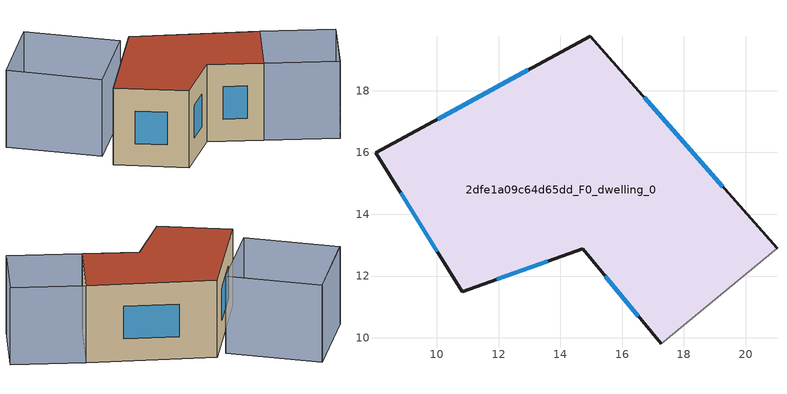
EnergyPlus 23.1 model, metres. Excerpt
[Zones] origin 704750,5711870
2dfe1a09c64d65dd_F0_dwelling_0
 floor ground (EU_floor_Construction): 14.96,19.77 21.01,12.91 17.26,9.8 14.72,12.89 10.82,11.49 8.02,15.99 z0
 wall outside (EU_wall_Construction): 21.01,12.91 14.96,19.77 8.02,15.99 10.82,11.49 14.72,12.89 17.26,9.8 z0:6
 wall adiabatic (EU_wall_Construction): 17.26,9.8 21.01,12.91 z0:6
 window (EU_Window_Construction): 11.94,11.89 13.59,12.48 / 8.82,14.69 10.01,12.79 / 12.95,18.68 10.02,17.08 / 19.26,14.89 16.71,17.78 / 15.45,12 16.53,10.69 z1.73:4.27
 roof outside (EU_roof_Construction): 21.01,12.91 14.96,19.77 8.02,15.99 10.82,11.49 14.72,12.89 17.26,9.8 z6
shading: 20.64,5.75 24.39,8.86 / 20.65,5.74 17.26,9.8 / 17.26,9.8 21.01,12.92 / 21.01,12.92 24.39,8.86 / 24.39,8.86 20.65,5.74 / 11.27,26.09 14.08,19.88 / 14.08,19.88 8.6,17.39 / 8.6,17.39 5.79,23.6 / 5.79,23.6 11.27,26.09 / 11.27,26.09 5.8,23.58 z0:6
[Building]
EU S2 Campaign: North Axis=0; Terrain=City; Solar Distribution=FullExterior
[Site:Location]
London: Latitude=51.5; Longitude=-0.5; Time Zone=0; Elevation=25
[SizingPeriod:WeatherFileDays]
AnnualSizingPeriod: Begin Month=1; Begin Day of Month=1; End Month=12; End Day of Month=31; Day of Week for Start Day=Monday; Use Weather File Daylight Saving Period=No; Use Weather File Rain and Snow Indicators=No
[MATERIAL]
EU_InternalMass_Material: Roughness=MediumRough; Thickness=0.1; Conductivity=1; Density=1800; Specific Heat=900; Thermal Absorptance=0.9; Solar Absorptance=0.7; Visible Absorptance=0.7
[MATERIAL:NOMASS] Roughness=MediumRough; Thermal Absorptance=0.9; Solar Absorptance=0.7; Visible Absorptance=0.7
Name | Thermal Resistance
EU_wall_NoMass | 0.724719
EU_roof_NoMass | 2.98947
EU_floor_NoMass | 2.39157
[WINDOWMATERIAL:SIMPLEGLAZINGSYSTEM]
EU_Window_SimpleGlazing: UFactor=2.63425; Solar Heat Gain Coefficient=0.76; Visible Transmittance=0.76
[CONSTRUCTION]
EU_wall_Construction: EU_wall_NoMass
EU_roof_Construction: EU_roof_NoMass
EU_floor_Construction: EU_floor_NoMass
EU_InternalMass_Construction: EU_InternalMass_Material
EU_Window_Construction: EU_Window_SimpleGlazing
[ZONE]
2dfe1a09c64d65dd_F0_dwelling_0: Type=1; Multiplier=1; Ceiling Height=autocalculate; Volume=393.303; Floor Area=autocalculate; Part of Total Floor Area=Yes
[INTERNALMASS]
2dfe1a09c64d65dd_F0_dwelling_0_EU_InternalMass: Construction=EU_InternalMass_Construction; Zone or ZoneList=2dfe1a09c64d65dd_F0_dwelling_0; Surface Area=65.5505
[OTHEREQUIPMENT]
EU_Step8_InternalGain_2dfe1a09c64d65dd_F0_dwelling_0_f000: Fuel Type=Electricity; Zone or ZoneList or Space or SpaceList=2dfe1a09c64d65dd_F0_dwelling_0; Schedule=EU_Step8_GainSchedule_2dfe1a09c64d65dd_F0_dwelling_0_f000; Design Level Calculation Method=Watts/Area; Power per Zone Floor Area=1; Fraction Latent=0; Fraction Radiant=0; Fraction Lost=0; Carbon Dioxide Generation Rate=0; EndUse Subcategory=EU_Step8_InternalGains
[ZONEVENTILATION:DESIGNFLOWRATE]
EU_ConstantAir_2dfe1a09c64d65dd_F0_dwelling_0: Zone or ZoneList or Space or SpaceList=2dfe1a09c64d65dd_F0_dwelling_0; Schedule=EU_AlwaysOn; Design Flow Rate Calculation Method=AirChanges/Hour; Air Changes per Hour=0.418135; Ventilation Type=Natural; Fan Pressure Rise=0; Fan Total Efficiency=1; Constant Term Coefficient=1; Temperature Term Coefficient=0; Velocity Term Coefficient=0; Velocity Squared Term Coefficient=0; Minimum Indoor Temperature=-100; Maximum Indoor Temperature=100; Delta Temperature=-100; Minimum Outdoor Temperature=-100; Maximum Outdoor Temperature=100; Maximum Wind Speed=40
[HVACTEMPLATE:THERMOSTAT]
EU_HeatOnly_2dfe1a09c64d65dd_F0_dwelling_0: Constant Heating Setpoint=20; Constant Cooling Setpoint=50
[HVACTEMPLATE:ZONE:IDEALLOADSAIRSYSTEM]
2dfe1a09c64d65dd_F0_dwelling_0: Template Thermostat=EU_HeatOnly_2dfe1a09c64d65dd_F0_dwelling_0; System Availability Schedule=EU_AlwaysOn; Maximum Heating Supply Air Temperature=50; Minimum Cooling Supply Air Temperature=13; Maximum Heating Supply Air Humidity Ratio=0.0156; Minimum Cooling Supply Air Humidity Ratio=0.0077; Heating Limit=NoLimit; Cooling Limit=NoLimit; Heating Availability Schedule=EU_AlwaysOn; Cooling Availability Schedule=EU_CoolingOff; Dehumidification Control Type=ConstantSensibleHeatRatio; Cooling Sensible Heat Ratio=0.7; Dehumidification Setpoint=60; Humidification Control Type=None; Humidification Setpoint=30; Outdoor Air Method=None; Outdoor Air Flow Rate per Person=0.00944; Outdoor Air Flow Rate per Zone Floor Area=0; Outdoor Air Flow Rate per Zone=0; Demand Controlled Ventilation Type=None; Outdoor Air Economizer Type=NoEconomizer; Heat Recovery Type=None; Sensible Heat Recovery Effectiveness=0.7; Latent Heat Recovery Effectiveness=0.65
[SIZING:ZONE]
2dfe1a09c64d65dd_F0_dwelling_0: Zone Cooling Design Supply Air Temperature Input Method=SupplyAirTemperature; Zone Cooling Design Supply Air Temperature=13; Zone Heating Design Supply Air Temperature Input Method=SupplyAirTemperature; Zone Heating Design Supply Air Temperature=50; Zone Cooling Design Supply Air Humidity Ratio=0.008; Zone Heating Design Supply Air Humidity Ratio=0.008; Cooling Design Air Flow Method=DesignDay; Cooling Design Air Flow Rate=0; Cooling Minimum Air Flow per Zone Floor Area=0.000762; Cooling Minimum Air Flow=0; Cooling Minimum Air Flow Fraction=0.2; Heating Design Air Flow Method=DesignDay; Heating Design Air Flow Rate=0; Heating Maximum Air Flow per Zone Floor Area=0.002032; Heating Maximum Air Flow=0.141576; Heating Maximum Air Flow Fraction=0.3; Account for Dedicated Outdoor Air System=No; Dedicated Outdoor Air System Control Strategy=NeutralSupplyAir; Dedicated Outdoor Air Low Setpoint Temperature for Design=autosize; Dedicated Outdoor Air High Setpoint Temperature for Design=autosize; Zone Load Sizing Method=Sensible Load Only No Latent Load; Zone Latent Cooling Design Supply Air Humidity Ratio Input Method=HumidityRatioDifference; Zone Cooling Design Supply Air Humidity Ratio Difference=0.005; Zone Latent Heating Design Supply Air Humidity Ratio Input Method=HumidityRatioDifference; Zone Humidification Design Supply Air Humidity Ratio Difference=0.005
[SCHEDULE:CONSTANT]
Name | Hourly Value
EU_AlwaysOn | 1
EU_CoolingOff | 0
[SCHEDULE:FILE]
EU_Step8_GainSchedule_2dfe1a09c64d65dd_F0_dwelling_0_f000: File=../../schedules/2dfe1a09c64d65dd/2dfe1a09c64d65dd_F0_dwelling_0_f000_gain.csv; Column Number=1; Rows to Skip at Top=0; Number of Hours of Data=8760; Column Separator=Comma; Interpolate to Timestep=No; Minutes per Item=60; Adjust Schedule for Daylight Savings=Yes
